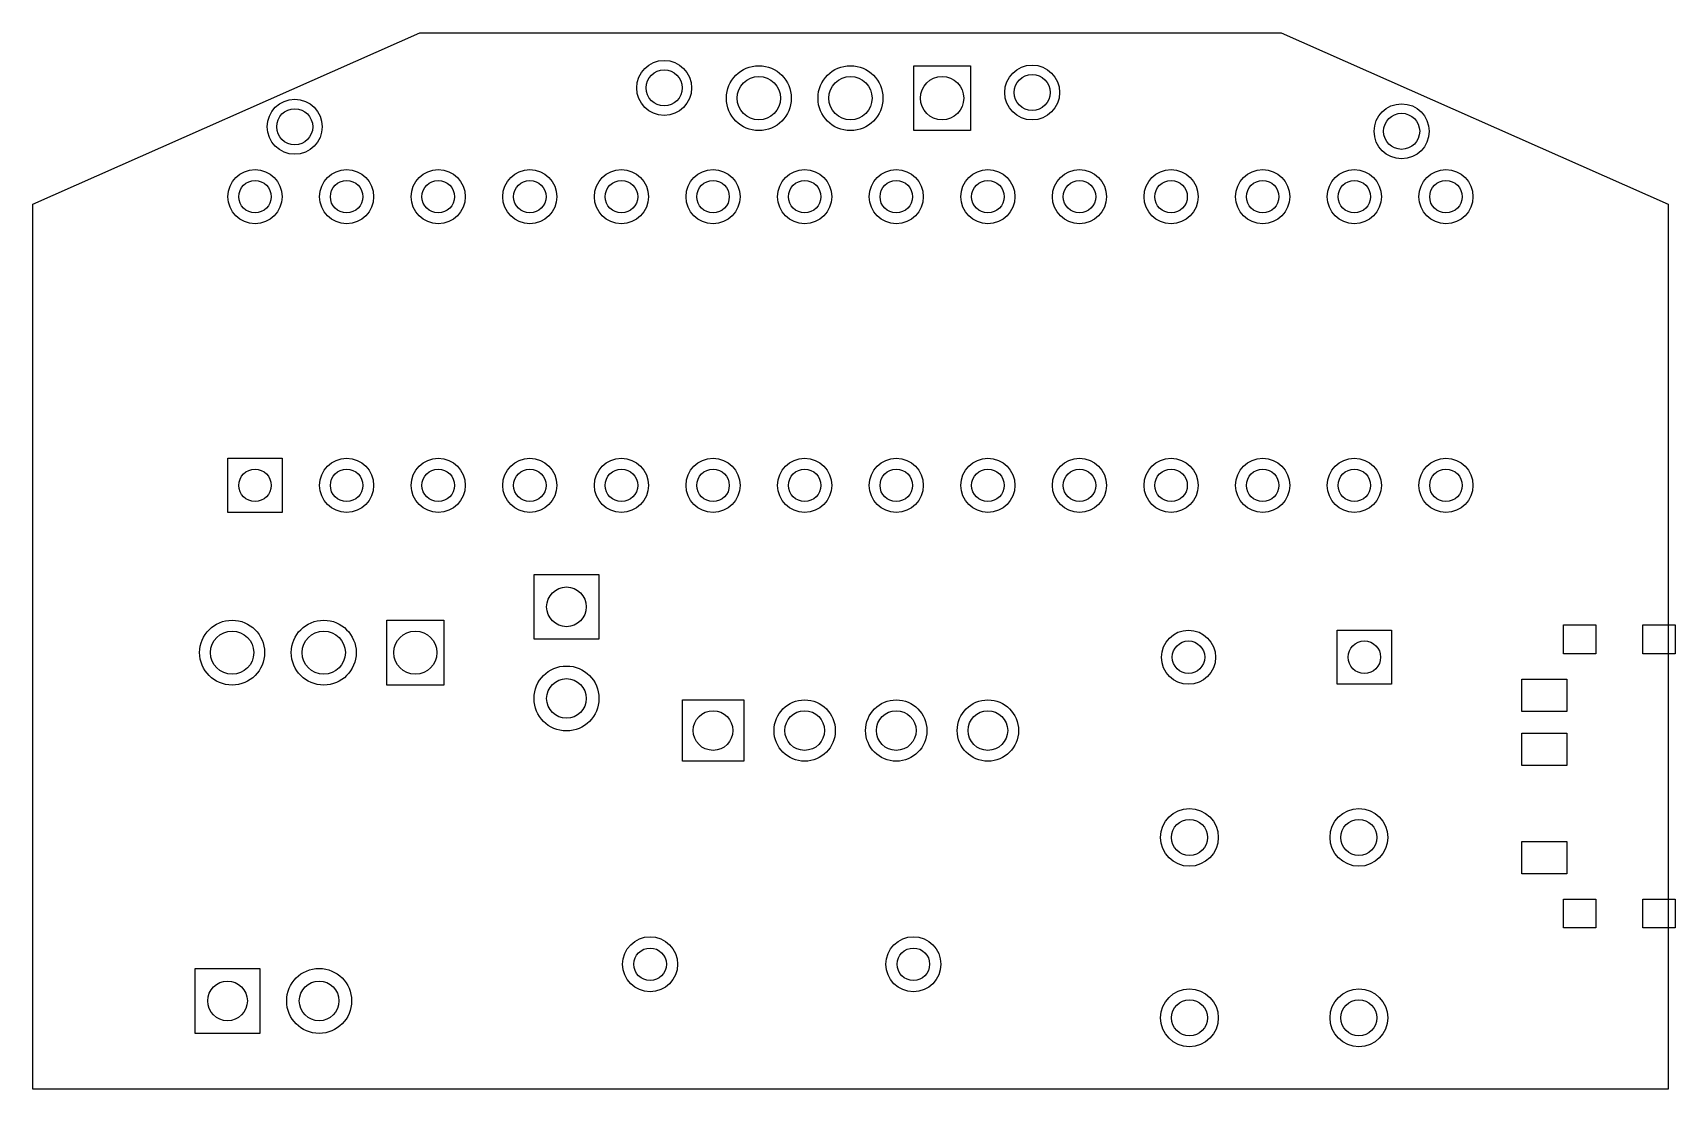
# Model space of a CAD drawing. Header units: millimetres. Extents: x -45.3 to 0.3, y -0.2 to 29.1.
import ezdxf

# ---------------------------------------------------------------- set-up
doc = ezdxf.new("R2010")
doc.units = ezdxf.units.MM

msp = doc.modelspace()

# ---------------------------------------------------------------- linework, layer by layer
for points in [[(0.063, -0.159), (-45.276, -0.159), (-45.276, 24.369), (-34.545, 29.115), (-10.667, 29.115), (0.063, 24.369), (0.063, -0.159)], [(-19.279, 26.405), (-20.853, 26.405), (-20.853, 28.205), (-19.279, 28.205)], [(-39.866, 15.824), (-39.866, 17.324), (-38.366, 17.324), (-38.366, 15.824)], [(-29.58, 14.108), (-29.58, 12.308), (-31.38, 12.308), (-31.38, 14.108)], [(-33.884, 11.038), (-35.458, 11.038), (-35.458, 12.838), (-33.884, 12.838)], [(-7.607, 11.061), (-9.107, 11.061), (-9.107, 12.561), (-7.607, 12.561)], [(-2.84, 11.909), (-2.84, 12.709), (-1.94, 12.709), (-1.94, 11.909)], [(-0.64, 11.909), (-0.64, 12.709), (0.26, 12.709), (0.26, 11.909)], [(-3.99, 11.207), (-2.74, 11.207), (-2.74, 10.307), (-3.99, 10.307)], [(-27.266, 10.629), (-25.566, 10.629), (-25.566, 8.929), (-27.266, 8.929)], [(-3.99, 9.707), (-2.74, 9.707), (-2.74, 8.807), (-3.99, 8.807)], [(-3.99, 6.707), (-2.74, 6.707), (-2.74, 5.807), (-3.99, 5.807)], [(-2.84, 4.309), (-2.84, 5.109), (-1.94, 5.109), (-1.94, 4.309)], [(-0.64, 4.309), (-0.64, 5.109), (0.26, 5.109), (0.26, 4.309)], [(-40.778, 3.186), (-38.978, 3.186), (-38.978, 1.386), (-40.778, 1.386)]]:
    msp.add_lwpolyline(points, close=True)
for centre, radius in [((-27.771, 27.589), 0.762), ((-27.771, 27.589), 0.5), ((-25.146, 27.305), 0.9), ((-25.146, 27.305), 0.6), ((-22.606, 27.305), 0.9), ((-22.606, 27.305), 0.6), ((-20.066, 27.305), 0.6), ((-17.568, 27.462), 0.762), ((-17.568, 27.462), 0.5), ((-38.015, 26.513), 0.762), ((-38.015, 26.513), 0.5), ((-7.324, 26.386), 0.762), ((-7.324, 26.386), 0.5), ((-39.116, 24.574), 0.75), ((-36.576, 24.574), 0.75), ((-34.036, 24.574), 0.75), ((-31.496, 24.574), 0.75), ((-28.956, 24.574), 0.75), ((-26.416, 24.574), 0.75), ((-23.876, 24.574), 0.75), ((-21.336, 24.574), 0.75), ((-18.796, 24.574), 0.75), ((-16.256, 24.574), 0.75), ((-13.716, 24.574), 0.75), ((-11.176, 24.574), 0.75), ((-8.636, 24.574), 0.75), ((-6.096, 24.574), 0.75), ((-39.116, 24.574), 0.45), ((-36.576, 24.574), 0.45), ((-34.036, 24.574), 0.45), ((-31.496, 24.574), 0.45), ((-28.956, 24.574), 0.45), ((-26.416, 24.574), 0.45), ((-23.876, 24.574), 0.45), ((-21.336, 24.574), 0.45), ((-18.796, 24.574), 0.45), ((-16.256, 24.574), 0.45), ((-13.716, 24.574), 0.45), ((-11.176, 24.574), 0.45), ((-8.636, 24.574), 0.45), ((-6.096, 24.574), 0.45), ((-36.576, 16.574), 0.75), ((-34.036, 16.574), 0.75), ((-31.496, 16.574), 0.75), ((-28.956, 16.574), 0.75), ((-26.416, 16.574), 0.75), ((-23.876, 16.574), 0.75), ((-21.336, 16.574), 0.75), ((-18.796, 16.574), 0.75), ((-16.256, 16.574), 0.75), ((-13.716, 16.574), 0.75), ((-11.176, 16.574), 0.75), ((-8.636, 16.574), 0.75), ((-6.096, 16.574), 0.75), ((-39.116, 16.574), 0.45), ((-36.576, 16.574), 0.45), ((-34.036, 16.574), 0.45), ((-31.496, 16.574), 0.45), ((-28.956, 16.574), 0.45), ((-26.416, 16.574), 0.45), ((-23.876, 16.574), 0.45), ((-21.336, 16.574), 0.45), ((-18.796, 16.574), 0.45), ((-16.256, 16.574), 0.45), ((-13.716, 16.574), 0.45), ((-11.176, 16.574), 0.45), ((-8.636, 16.574), 0.45), ((-6.096, 16.574), 0.45), ((-30.48, 13.208), 0.55), ((-39.751, 11.938), 0.9), ((-37.211, 11.938), 0.9), ((-39.751, 11.938), 0.6), ((-37.211, 11.938), 0.6), ((-34.671, 11.938), 0.6), ((-13.233, 11.811), 0.75), ((-13.233, 11.811), 0.45), ((-8.357, 11.811), 0.45), ((-30.48, 10.668), 0.9), ((-30.48, 10.668), 0.55), ((-23.876, 9.779), 0.85), ((-21.336, 9.779), 0.85), ((-18.796, 9.779), 0.85), ((-26.416, 9.779), 0.55), ((-23.876, 9.779), 0.55), ((-21.336, 9.779), 0.55), ((-18.796, 9.779), 0.55), ((-13.208, 6.818), 0.8), ((-13.208, 6.818), 0.5), ((-8.509, 6.818), 0.8), ((-8.509, 6.818), 0.5), ((-28.161, 3.302), 0.762), ((-28.161, 3.302), 0.45), ((-20.861, 3.302), 0.762), ((-20.861, 3.302), 0.45), ((-39.878, 2.286), 0.55), ((-37.338, 2.286), 0.9), ((-37.338, 2.286), 0.55), ((-13.208, 1.818), 0.8), ((-13.208, 1.818), 0.5), ((-8.509, 1.818), 0.8), ((-8.509, 1.818), 0.5)]:
    msp.add_circle(centre, radius)

doc.saveas('drawing.dxf')
